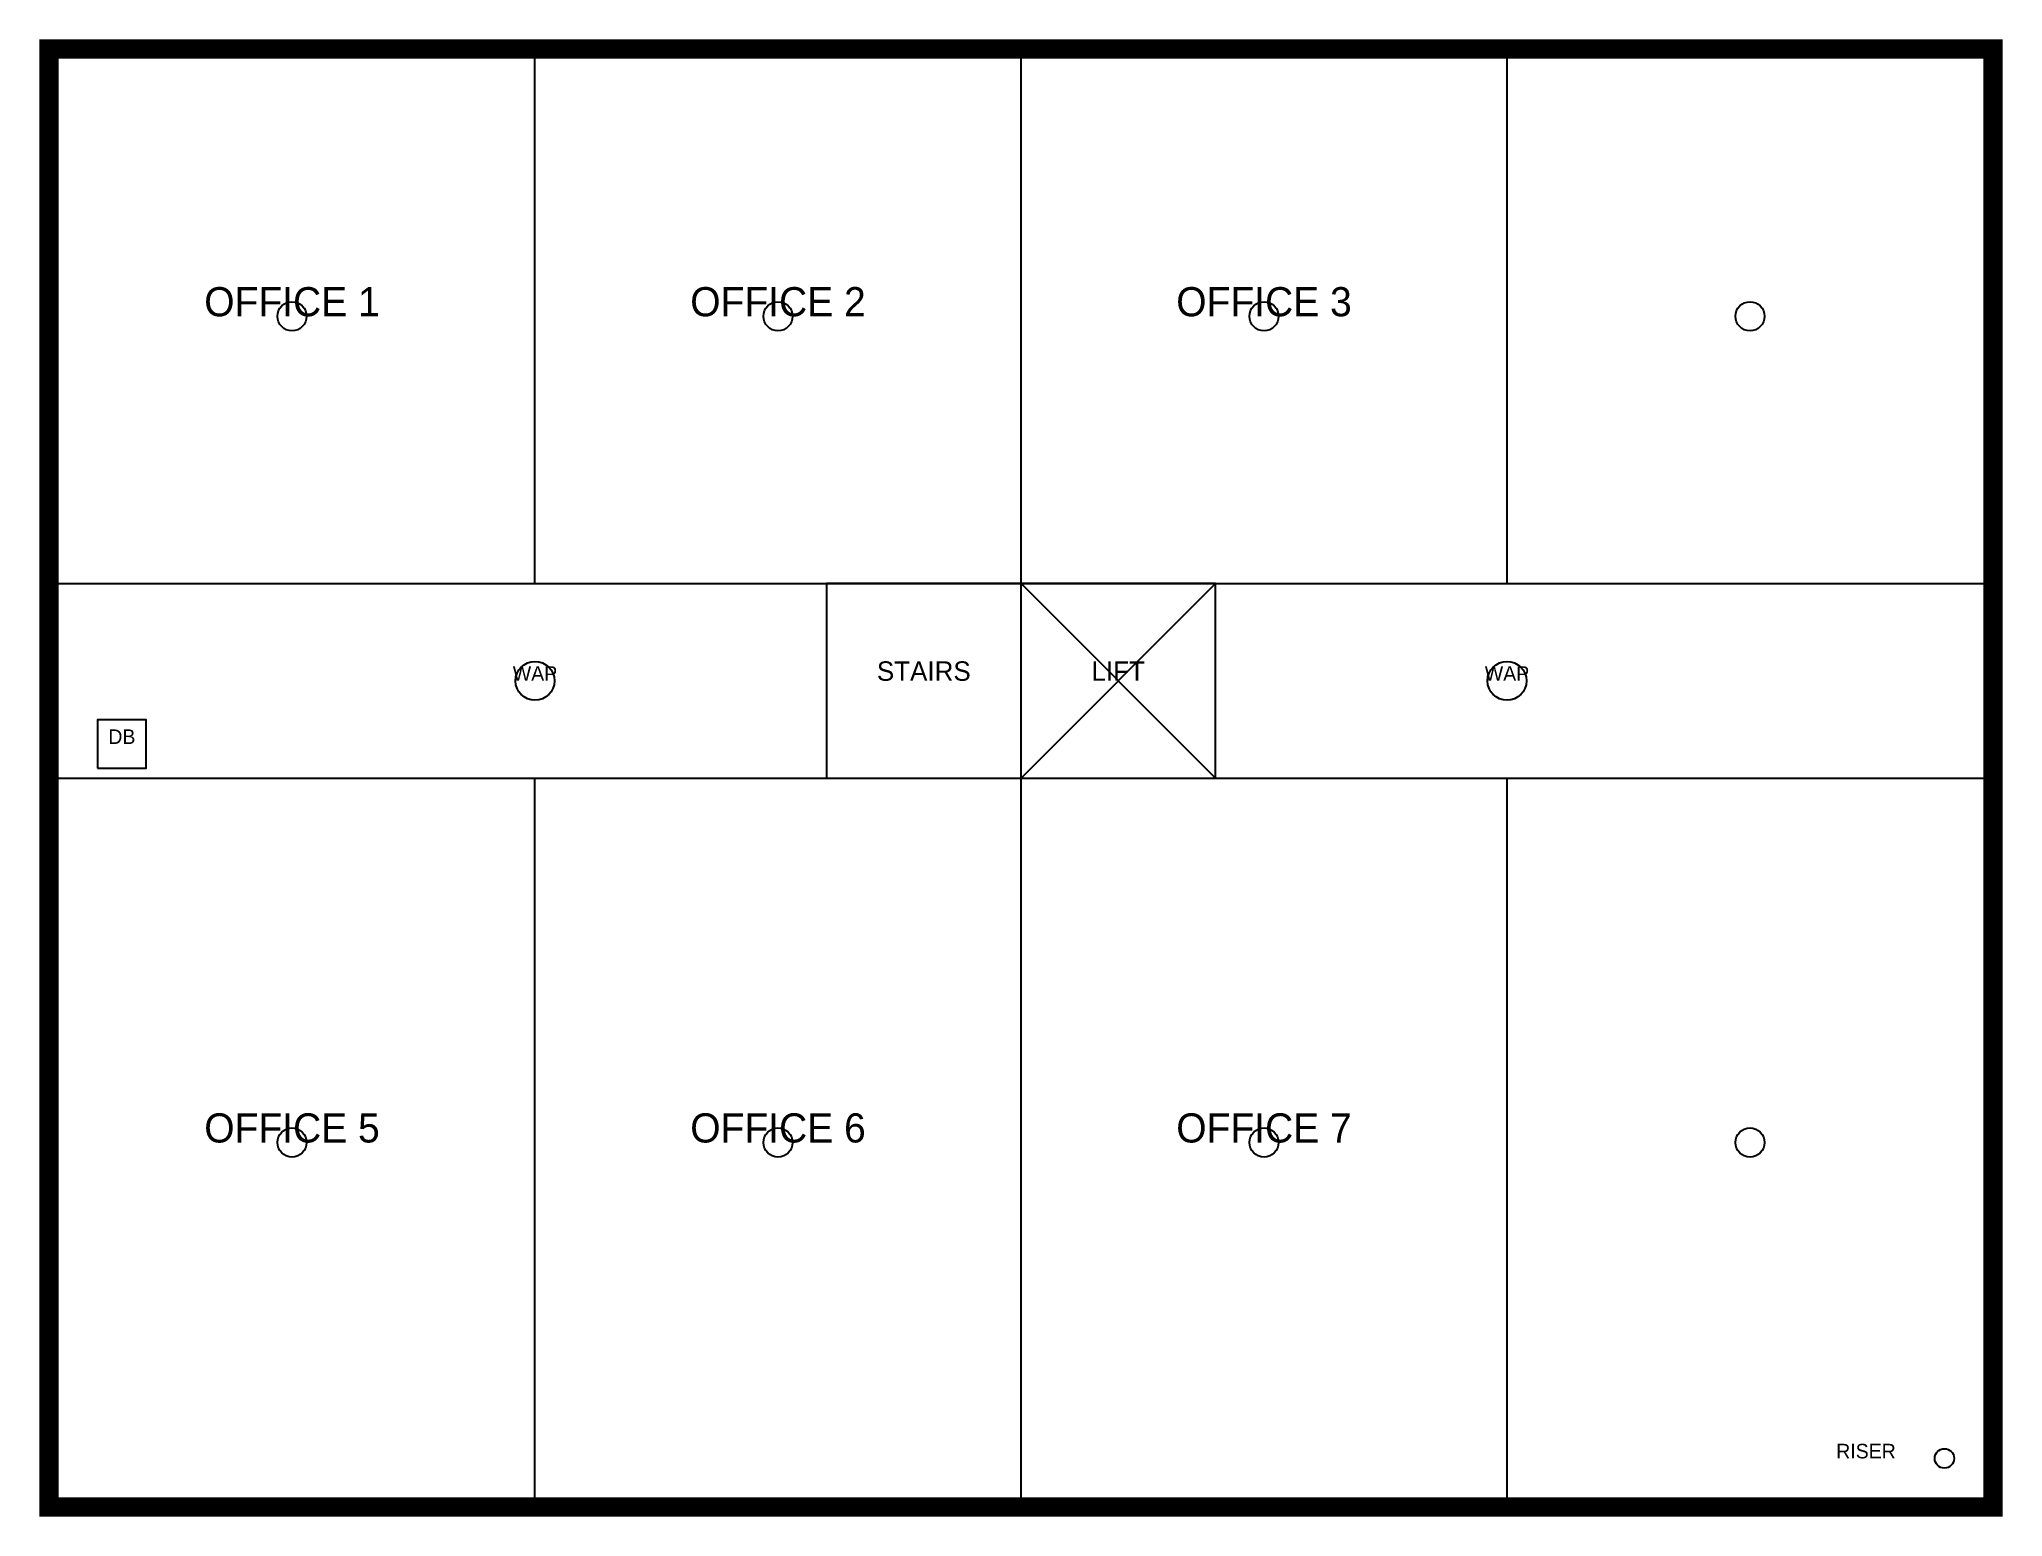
# Model space of a CAD drawing. Header units: metres. Extents: x -100 to 20100, y -100 to 15100.
import ezdxf
from ezdxf.enums import TextEntityAlignment as Align

# ---------------------------------------------------------------- set-up
doc = ezdxf.new("R2010")
doc.units = ezdxf.units.M
for name, color, linetype in [('A-TEXT', 2, 'Continuous'), ('A-WALL', 7, 'Continuous'), ('E-POWR', 3, 'Continuous'), ('P-WATR', 5, 'Continuous'), ('T-DATA', 6, 'Continuous')]:
    doc.layers.add(name, color=color, linetype=linetype)

msp = doc.modelspace()

# ---------------------------------------------------------------- linework, layer by layer
at = {"layer": 'A-WALL'}
for p, q in [((5000, 9500), (5000, 15000)), ((10000, 9500), (10000, 15000)), ((15000, 9500), (15000, 15000)), ((0, 9500), (20000, 9500)), ((10000, 7500), (10000, 9500)), ((10000, 7500), (12000, 9500)), ((12000, 7500), (10000, 9500)), ((0, 7500), (20000, 7500)), ((5000, 0), (5000, 7500)), ((10000, 0), (10000, 7500)), ((15000, 0), (15000, 7500))]:
    msp.add_line(p, q, dxfattribs=at)
at = {"layer": 'A-WALL', "const_width": 200}
msp.add_lwpolyline([(0, 0), (20000, 0), (20000, 15000), (0, 15000), (0, 0)], dxfattribs=at)
at = {"layer": 'A-WALL'}
msp.add_lwpolyline([(8000, 7500), (12000, 7500), (12000, 9500), (8000, 9500), (8000, 7500)], dxfattribs=at)
at = {"layer": 'E-POWR'}
msp.add_lwpolyline([(500, 7600), (1000, 7600), (1000, 8100), (500, 8100), (500, 7600)], dxfattribs=at)
for centre in [(2500, 12250), (7500, 12250), (12500, 12250), (17500, 12250), (2500, 3750), (7500, 3750), (12500, 3750), (17500, 3750)]:
    msp.add_circle(centre, 150, dxfattribs=at)
at = {"layer": 'P-WATR'}
msp.add_circle((19500, 500), 100, dxfattribs=at)
at = {"layer": 'T-DATA'}
for centre in [(5000, 8500), (15000, 8500)]:
    msp.add_circle(centre, 200, dxfattribs=at)

# ---------------------------------------------------------------- texts
at = {"layer": 'A-TEXT'}
for s, height, p in [('OFFICE 1', 300, (2500, 12250)), ('OFFICE 2', 300, (7500, 12250)), ('OFFICE 3', 300, (12500, 12250)), ('STAIRS', 200, (9000, 8500)), ('LIFT', 200, (11000, 8500)), ('WAP', 150, (5000, 8500)), ('WAP', 150, (15000, 8500)), ('DB', 150, (750, 7850)), ('OFFICE 5', 300, (2500, 3750)), ('OFFICE 6', 300, (7500, 3750)), ('OFFICE 7', 300, (12500, 3750))]:
    msp.add_text(s, height=height, dxfattribs=at).set_placement(p, align=Align.CENTER)
msp.add_text('RISER', height=150, dxfattribs=at).set_placement((19000, 500), align=Align.RIGHT)

doc.saveas('drawing.dxf')
